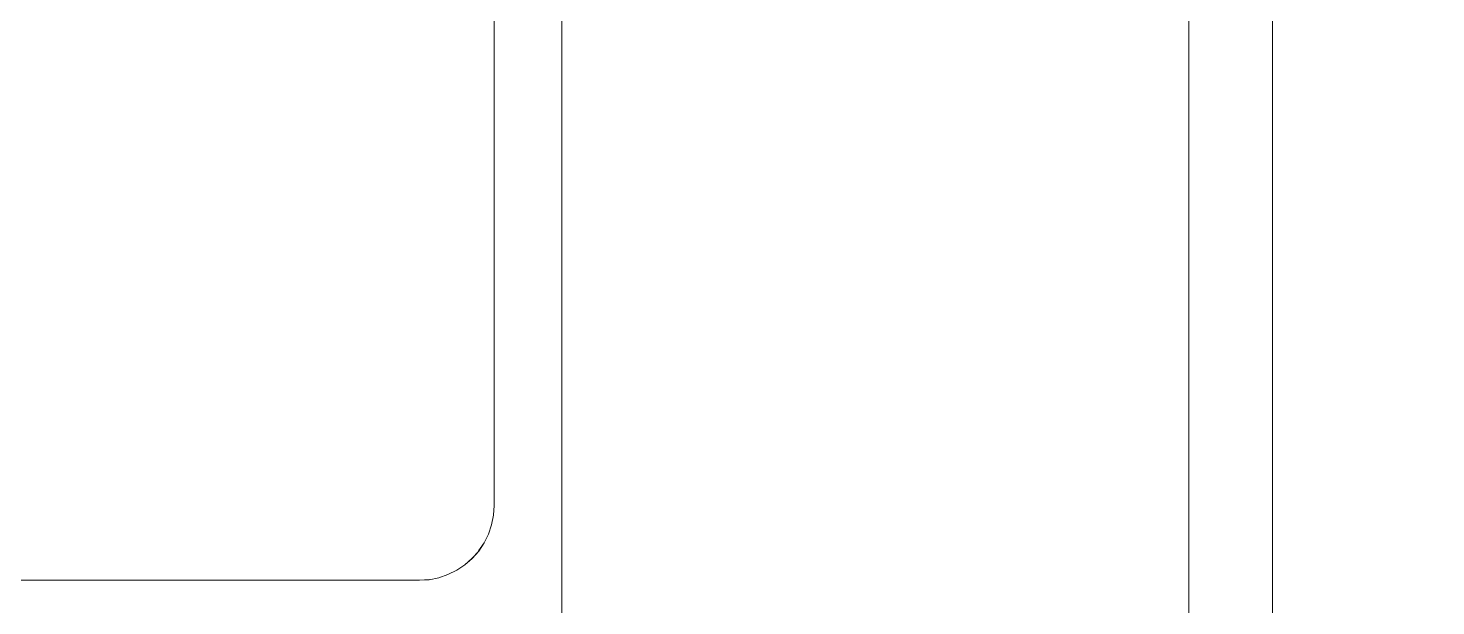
# Model space of a CAD drawing. Extents: x -566 to 72611, y -487 to 32334.
# Drawn here: x 133.65 to 158.41, y 94.43 to 104.58 of the extents above; entities that cross this region are included whole.
import ezdxf

# ---------------------------------------------------------------- set-up
doc = ezdxf.new("R2010")
doc.units = 0
doc.header["$LTSCALE"] = 0.5
doc.header["$MEASUREMENT"] = 0
doc.layers.add('ceilling', color=141, linetype='CONTINUOUS', lineweight=18)
doc.layers.add('floor', color=7, linetype='CONTINUOUS', lineweight=5, true_color=0xcfcfcf)
doc.layers.add('layout', color=7, linetype='CONTINUOUS', lineweight=5, true_color=0xcfcfcf)

msp = doc.modelspace()

# ---------------------------------------------------------------- hatches: boundary and pattern name
at = {"layer": 'floor'}
h = msp.add_hatch(dxfattribs=at)
h.set_pattern_fill('ANSI37', color=256, scale=100, angle=45)
h.set_pattern_definition([(90, (243.028, 267.632), (-12.5, 9e-16), []), (180, (243.028, 267.632), (-9e-16, -12.5), [])])
h.paths.add_polyline_path([(253.46925, 349.5), (154.11744, 349.5), (154.11744, 348.5), (101.14781, 348.5), (101.14781, 349.5), (0, 349.5), (0, 344.5), (36, 344.5, -0.33835703), (0, 308.66941), (0, 308.5), (0, 173.75), (253.46925, 173.75)])
h.paths.add_polyline_path([(36, 344.5), (0, 344.5), (0, 308.66941, 0.33835703)], flags=17)
h.paths.add_polyline_path([(253.46925, 173.75), (0, 173.75), (0, 173.74997), (0, 169.75), (253.46925, 169.75)])
h.paths.add_polyline_path([(253.46925, 169.75), (0, 169.75), (0, 149.21137), (36, 149.21137, -0.33835703), (0, 113.38078), (0, 113.21137), (0, 29.94998), (0, -5), (253.46925, -5)])
h.paths.add_polyline_path([(36, 149.21137), (0, 149.21137), (0, 113.38078, 0.33835703)], flags=17)
h.paths.add_polyline_path([(575.25, 169.75), (510, 169.75), (474.75, 169.75), (327.5, 169.75), (285.46925, 169.75), (285.46925, 165.75), (253.46925, 165.75), (253.46925, -5), (263.99725, -5), (263.99725, 95.99051), (287, 95.99051), (287, 97.5), (292, 97.5), (292, -5), (341.25, -5), (341.25, 13.02988), (341.25012, 15.02988), (346.24839, 15.02988, 0.36108524), (374.08728, 41.24999), (346.25012, 41.24999), (346.25012, 42.99999), (341.25, 42.99999), (341.25, 44.99999), (341.25, 97.5), (357.75, 97.5), (405.75, 97.5), (575.25, 97.5)])

# ---------------------------------------------------------------- linework, layer by layer
at = {"layer": 'ceilling'}
msp.add_line((154.06343, 169.75), (154.06343, -5), dxfattribs=at)
at = {"layer": 'layout'}
for points in [[(141.84828, 126.93407, 69.70786), (141.84645, 96.19363, 69.72025), (141.84828, 96.19356, 69.70786)], [(141.83522, 96.02215, 69.72025), (141.84828, 96.19356, 69.70786), (141.84645, 96.19363, 69.72025)], [(141.84828, 96.19356, 69.70786), (141.83522, 96.02215, 69.72025), (141.83693, 96.0219, 69.70786)], [(141.74647, 95.69094, 69.72025), (141.80336, 95.85317, 69.70786), (141.80165, 95.85363, 69.72025)], [(141.80165, 95.85363, 69.72025), (141.83693, 96.0219, 69.70786), (141.83522, 96.02215, 69.72025)], [(141.83693, 96.0219, 69.70786), (141.80165, 95.85363, 69.72025), (141.80336, 95.85317, 69.70786)], [(141.74647, 95.69094, 69.72025), (141.67042, 95.53686, 69.72025), (141.67193, 95.53585, 69.70786)], [(141.57643, 95.39291, 69.70786), (141.46168, 95.26482, 69.72025), (141.46302, 95.26357, 69.70786)], [(141.57496, 95.394, 69.72025), (141.67201, 95.53597, 69.70786), (141.67042, 95.53686, 69.72025)], [(141.67201, 95.53597, 69.70786), (141.57496, 95.394, 69.72025), (141.57643, 95.39291, 69.70786)], [(141.18971, 95.05611, 69.72025), (141.03627, 94.97848, 69.70786), (141.19056, 95.05456, 69.70786)], [(141.19056, 95.05456, 69.70786), (141.33253, 95.15157, 69.72025), (141.18971, 95.05611, 69.72025)], [(141.33253, 95.15157, 69.72025), (141.19056, 95.05456, 69.70786), (141.33363, 95.15014, 69.70786)], [(141.33363, 95.15014, 69.70786), (141.46168, 95.26482, 69.72025), (141.33253, 95.15157, 69.72025)], [(141.46168, 95.26482, 69.72025), (141.33363, 95.15014, 69.70786), (141.46302, 95.26357, 69.70786)], [(140.53297, 94.88015, 69.72025), (111.10768, 94.87835, 69.70786), (140.53297, 94.87835, 69.70786)], [(111.10768, 94.87835, 69.70786), (140.53297, 94.88015, 69.72025), (111.1078, 94.88015, 69.72025)], [(140.70448, 94.89138, 69.72025), (140.53297, 94.87835, 69.70786), (140.70472, 94.88961, 69.70786)], [(140.53297, 94.87835, 69.70786), (140.70448, 94.89138, 69.72025), (140.53297, 94.88015, 69.72025)], [(140.87294, 94.92489, 69.72025), (140.70472, 94.88961, 69.70786), (140.87342, 94.92318, 69.70786)], [(140.87342, 94.92318, 69.70786), (141.03566, 94.98012, 69.72025), (140.87294, 94.92489, 69.72025)], [(141.03566, 94.98012, 69.72025), (140.87342, 94.92318, 69.70786), (141.03627, 94.97848, 69.70786)]]:
    msp.add_3dface(points, dxfattribs=at)

doc.saveas('drawing.dxf')
